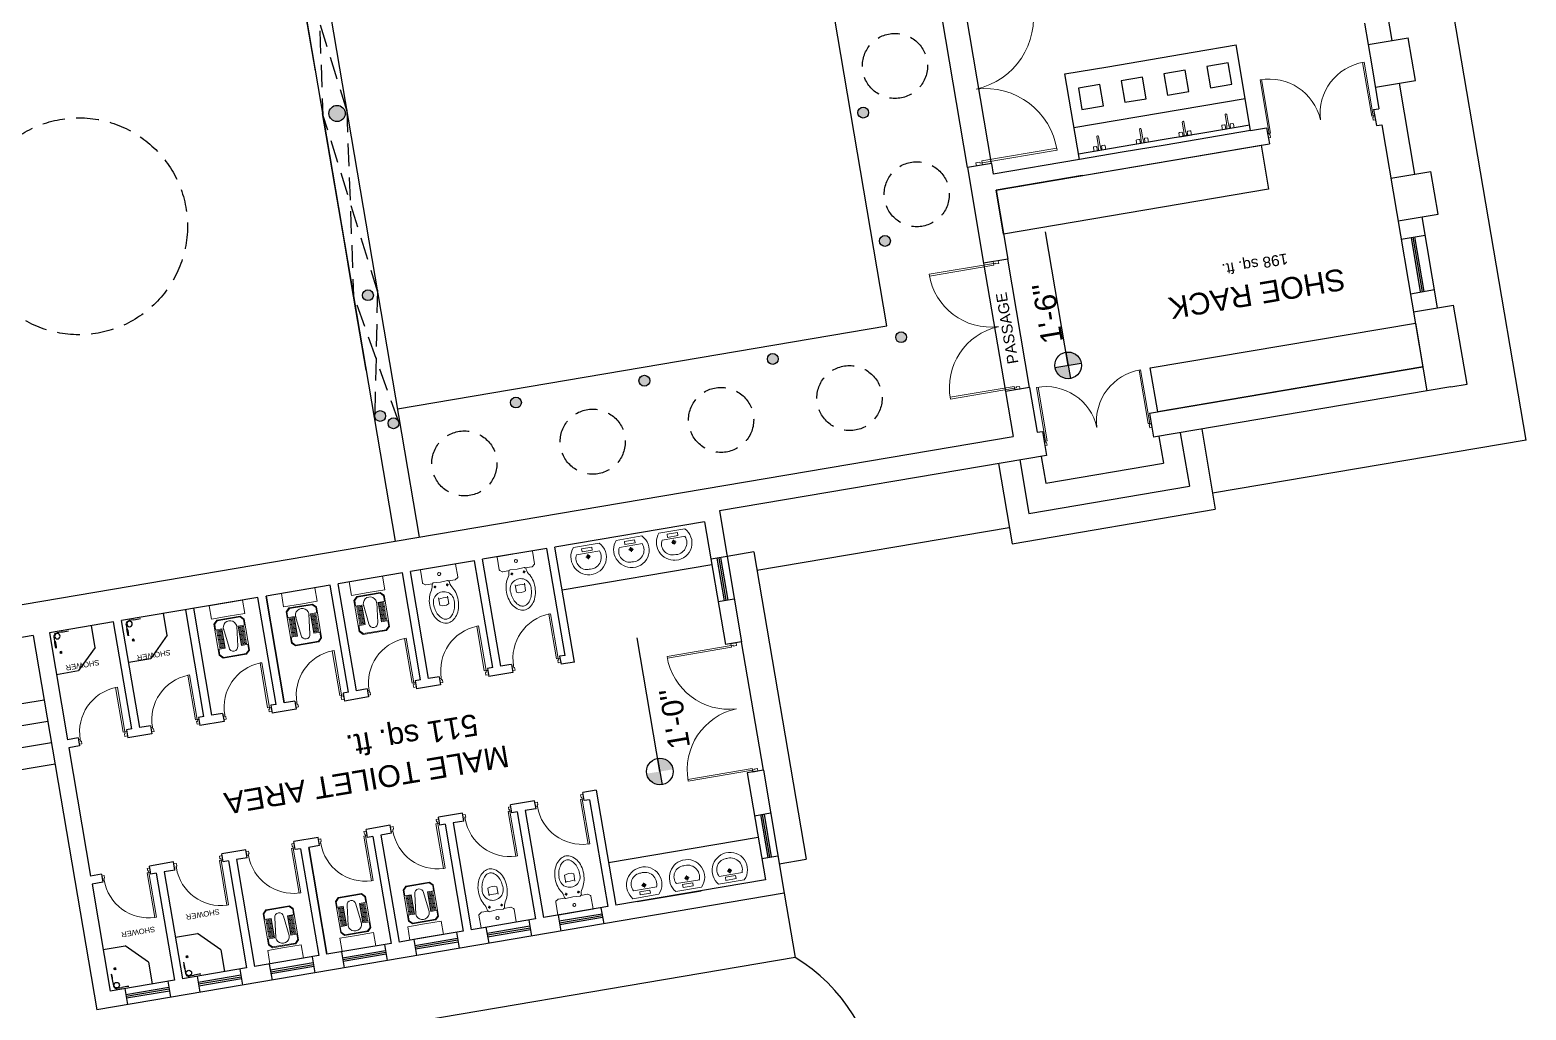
# Model space of a CAD drawing. Header units: inches. Extents: x -6210 to 141093, y -2740 to 21225.
# Drawn here: x 72833 to 73660, y 5908 to 6451 of the extents above; entities that cross this region are included whole.
import ezdxf

# ---------------------------------------------------------------- set-up
doc = ezdxf.new("R2010")
doc.units = ezdxf.units.IN
doc.header["$LTSCALE"] = 100
doc.header["$MEASUREMENT"] = 0
doc.linetypes.add('ACAD_ISO02W100', pattern=[15, 12, -3])
doc.linetypes.add('HIDDEN2', pattern=[0.1875, 0.125, -0.0625])
for name, color, linetype in [('1text', 6, 'Continuous'), ('arches', 83, 'Continuous'), ('beams', 30, 'Continuous'), ('boxes', 39, 'Continuous'), ('column', 2, 'Continuous'), ('courtyard slab', 5, 'Continuous'), ('dome', 40, 'Continuous'), ('FIXTURES', 251, 'Continuous'), ('pavement', 31, 'Continuous'), ('plinth level', 252, 'Continuous'), ('steps', 9, 'Continuous'), ('walls', 1, 'Continuous'), ('windows', 150, 'Continuous')]:
    doc.layers.add(name, color=color, linetype=linetype)
for name, color, linetype, lineweight in [('DODTED', 2, 'HIDDEN2', 5), ('DOOR', 11, 'Continuous', 5), ('FURNITUR', 253, 'Continuous', 18), ('H', 8, 'Continuous', 5)]:
    doc.layers.add(name, color=color, linetype=linetype, lineweight=lineweight)
doc.styles.get("Standard").update_dxf_attribs({"font": 'arial.ttf', "height": 4})

# ---------------------------------------------------------------- blocks, each defined once
blk = doc.blocks.new('A$C0F316CBE')
at = {"linetype": 'Continuous'}
for p, q in [((0, 15.97), (1.88, 17.85)), ((0.38, 15.82), (2.04, 17.48)), ((1.88, 17.85), (19.36, 17.85)), ((2.04, 17.48), (5.17, 17.48)), ((5.17, 17.85), (5.17, 13.97)), ((5.69, 13.97), (5.69, 17.08)), ((6.21, 13.97), (6.21, 17.08)), ((6.73, 13.97), (6.73, 17.08)), ((7.24, 13.97), (7.24, 17.08)), ((7.76, 13.97), (7.76, 17.08)), ((8.28, 13.97), (8.28, 17.08)), ((8.8, 13.97), (8.8, 17.08)), ((9.32, 13.97), (9.32, 17.08)), ((9.84, 13.97), (9.84, 17.08)), ((10.36, 13.97), (10.36, 17.08)), ((10.88, 13.97), (10.88, 17.08)), ((11.4, 13.97), (11.4, 17.08)), ((11.92, 13.97), (11.92, 17.08)), ((12.44, 13.97), (12.44, 17.08)), ((12.95, 13.97), (12.95, 17.08)), ((13.47, 13.97), (13.47, 17.08)), ((13.99, 13.97), (13.99, 17.08)), ((14.51, 13.97), (14.51, 17.08)), ((15.03, 13.97), (15.03, 17.08)), ((15.55, 13.97), (15.55, 17.08)), ((16.07, 17.85), (16.07, 13.97)), ((16.07, 17.48), (19.2, 17.48)), ((20.86, 15.82), (19.2, 17.48)), ((21.24, 15.97), (19.36, 17.85)), ((22.35, 9.4), (22.35, 18.79)), ((22.35, 18.79), (29.87, 18.79)), ((29.87, 18.79), (29.87, 0)), ((0, 15.97), (0, 2.82)), ((0.38, 15.82), (0.38, 2.97)), ((5.17, 13.97), (16.07, 13.97)), ((16.07, 13.15), (5.17, 11.84)), ((20.86, 15.82), (20.86, 2.97)), ((21.24, 15.97), (21.24, 2.82)), ((22.35, 9.4), (22.35, 0)), ((0, 2.82), (1.88, 0.94)), ((0.38, 2.97), (2.04, 1.31)), ((1.88, 0.94), (19.36, 0.94)), ((2.04, 1.31), (5.17, 1.31)), ((16.07, 5.64), (5.17, 6.95)), ((5.17, 4.82), (16.07, 4.82)), ((5.17, 4.82), (5.17, 0.94)), ((5.69, 4.82), (5.69, 1.71)), ((6.21, 4.82), (6.21, 1.71)), ((6.73, 4.82), (6.73, 1.71)), ((7.24, 4.82), (7.24, 1.71)), ((7.76, 4.82), (7.76, 1.71)), ((8.28, 4.82), (8.28, 1.71)), ((8.8, 4.82), (8.8, 1.71)), ((9.32, 4.82), (9.32, 1.71)), ((9.84, 4.82), (9.84, 1.71)), ((10.36, 4.82), (10.36, 1.71)), ((10.88, 4.82), (10.88, 1.71)), ((11.4, 4.82), (11.4, 1.71)), ((11.92, 4.82), (11.92, 1.71)), ((12.44, 4.82), (12.44, 1.71)), ((12.95, 4.82), (12.95, 1.71)), ((13.47, 4.82), (13.47, 1.71)), ((13.99, 4.82), (13.99, 1.71)), ((14.51, 4.82), (14.51, 1.71)), ((15.03, 4.82), (15.03, 1.71)), ((15.55, 4.82), (15.55, 1.71)), ((16.07, 4.82), (16.07, 0.94)), ((16.07, 1.31), (19.2, 1.31)), ((20.86, 2.97), (19.2, 1.31)), ((21.24, 2.82), (19.36, 0.94)), ((22.35, 0), (29.87, 0))]:
    blk.add_line(p, q, dxfattribs=at)
for centre, radius, start, end in [((5.17, 9.39), 2.44, 90, 270), ((16.07, 9.39), 3.76, 256.23655, 103.76345)]:
    blk.add_arc(centre, radius, start, end, dxfattribs=at)
blk = doc.blocks.new('FDSADDFAEREWRWER')
at = {"layer": 'FURNITUR'}
for p, q in [((38131.03, -26483.27), (38131.03, -26479.55)), ((38131.11, -26479.29), (38132, -26478.04)), ((38139.46, -26477.85), (38132.36, -26477.85)), ((38139.68, -26497.37), (38139.68, -26478.08)), ((38122.79, -26485.17), (38118.71, -26485.17)), ((38129.7, -26484.29), (38128.31, -26484.29)), ((38129.03, -26485.01), (38129.03, -26483.58)), ((38131.03, -26487.72), (38131.46, -26483.74)), ((38131.03, -26487.72), (38131.45, -26491.69)), ((38131.37, -26483.56), (38131.12, -26483.42)), ((38122.79, -26490.28), (38118.71, -26490.28)), ((38129.72, -26491.16), (38128.31, -26491.16)), ((38129.03, -26491.9), (38129.03, -26490.49)), ((38131.03, -26495.9), (38131.03, -26492.12)), ((38131.11, -26496.16), (38132, -26497.41)), ((38131.34, -26491.88), (38131.14, -26491.96)), ((38139.46, -26497.6), (38132.36, -26497.6))]:
    blk.add_line(p, q, dxfattribs=at)
at = {"layer": 'FURNITUR', "extrusion": (0, 0, -1)}
for centre, major_axis, start_param, end_param in [((38119.6, -26496.03), (-11.52, 11.52), 0.503558, 0.785398), ((38119.6, -26496.03), (-11.52, -11.52), 2.356194, 2.638034), ((38131.47, -26479.55), (-0.314, 0.314), -0.785398, -0.165149), ((38132.36, -26478.3), (-0.314, -0.314), 1.405648, 2.356194), ((38139.46, -26478.08), (-0.157, -0.157), 2.356194, 3.926991), ((38113.86, -26487.72), (-4.02, 4.02), -0.785398, -0.250471), ((38113.86, -26487.72), (-4.02, -4.02), 0.250471, 0.785398), ((38116.61, -26489.36), (-6.28, 6.28), -0.250471, 0.175324), ((38113.86, -26487.72), (-2.45, -2.45), 0.785398, 1.320326), ((38113.86, -26487.72), (-2.45, 2.45), -1.320326, -0.785398), ((38116.61, -26489.36), (-4.71, 4.71), -0.250471, 0.175324), ((38118.42, -26491.94), (-8.51, 8.51), 0.175324, 0.503558), ((38118.42, -26491.94), (-6.94, -6.94), 1.74612, 2.074355), ((38119.6, -26496.03), (-9.95, -9.95), 2.074355, 2.310238), ((38123.16, -26487.72), (-3.69, -3.69), 0.295539, 1.275258), ((38118.71, -26485.35), (-0.125, -0.125), 1.275258, 2.356194), ((38119.88, -26487.72), (-4.12, 4.12), 0.626699, 4.08569), ((38114.82, -26487.72), (-5.34, -5.34), 3.582609, 4.271372), ((38120.78, -26491.94), (-8.51, 8.51), 1.067238, 1.389176), ((38131.06, -26476.04), (-4.89, -4.89), 5.503466, 6.019803), ((38129.03, -26484.29), (-0.275, 0.275), 3.926991, 7.068583), ((38129.03, -26484.29), (-0.275, 0.275), 0.785398, 3.926991), ((38131.2, -26483.27), (-0.125, 0.125), 4.434999, 5.497787), ((38131.28, -26483.72), (-0.125, -0.125), 2.864203, 4.034681), ((38135.68, -26487.72), (-0.627, 0.627), -0.785398, 2.356194), ((38135.68, -26487.72), (-0.627, -0.627), 3.926991, 7.068583), ((38116.61, -26486.09), (-6.28, 6.28), 4.537065, 4.96286), ((38116.61, -26486.09), (-4.71, 4.71), 4.537065, 4.96286), ((38118.42, -26483.51), (-8.51, 8.51), 4.208831, 4.537065), ((38118.42, -26483.51), (-6.94, -6.94), 5.779627, 6.107861), ((38119.6, -26479.42), (-11.52, -11.52), 5.497787, 5.779627), ((38119.6, -26479.42), (-9.95, 9.95), 3.972947, 4.208831), ((38118.71, -26490.1), (-0.125, 0.125), 3.926991, 5.007928), ((38119.6, -26479.42), (-11.52, 11.52), 3.645151, 3.926991), ((38120.78, -26483.51), (-8.51, -8.51), 4.894009, 5.215947), ((38131.06, -26499.41), (-4.89, 4.89), 0.263382, 0.779719), ((38129.03, -26491.16), (-0.275, 0.275), 3.926991, 7.068583), ((38129.03, -26491.16), (-0.275, 0.275), 0.785398, 3.926991), ((38131.2, -26492.12), (-0.125, 0.125), -0.785398, 0.415559), ((38131.47, -26495.9), (-0.314, 0.314), -1.405648, -0.785398), ((38131.28, -26491.71), (-0.125, -0.125), 3.819301, 5.127948), ((38132.36, -26497.15), (-0.314, 0.314), 3.926991, 4.877538), ((38139.46, -26497.37), (-0.157, -0.157), 3.926991, 5.497787)]:
    blk.add_ellipse(centre, major_axis=major_axis, ratio=1, start_param=start_param, end_param=end_param, dxfattribs=at)
blk = doc.blocks.new('A$C47FC17B3')
for p, q in [((0, 8.3), (0, 6.19)), ((0, 8.3), (6.63, 8.3)), ((2, 8.3), (2, 6.19)), ((4.63, 8.3), (4.63, 6.19)), ((6.63, 8.3), (6.63, 6.19)), ((0.39, 5.8), (1.61, 5.8)), ((2.85, 4.77), (2.85, 0.46)), ((3.78, 4.77), (3.78, 0.46)), ((6.24, 5.8), (5.02, 5.8))]:
    blk.add_line(p, q)
blk.add_lwpolyline([(2.28, 8.3), (4.35, 8.3), (4.35, 8.07), (2.28, 8.07)], close=True)
for centre, radius, start, end in [((0.39, 6.19), 0.386, 180, 270), ((1.61, 6.19), 0.386, 270, 0), ((-54.69, 1.86), 57.61, 2.89716, 6.19146), ((3.32, 0.46), 0.462, 180, 0), ((61.32, 1.86), 57.61, 173.80854, 177.10284), ((5.02, 6.19), 0.386, 180, 270), ((6.24, 6.19), 0.386, 270, 0)]:
    blk.add_arc(centre, radius, start, end)
blk = doc.blocks.new('A$C4A15109F')
at = {"layer": 'H'}
blk.add_blockref('A$C47FC17B3', (-3.32, 18.7), dxfattribs=at)
blk = doc.blocks.new('D')
at = {"layer": 'DOOR'}
for p, q in [((73476.83, 10997.38), (73476.83, 10955.35)), ((73477.98, 10955.35), (73477.98, 10997.38)), ((73557.36, 10955.35), (73557.36, 10997.38)), ((73558.52, 10997.38), (73558.52, 10955.35)), ((73475.67, 10955.37), (73476.83, 10955.37)), ((73475.67, 10951.98), (73475.67, 10955.37)), ((73476.83, 10955.37), (73476.83, 10954.21)), ((73476.83, 10955.35), (73477.98, 10955.35)), ((73476.83, 10954.21), (73477.4, 10954.21)), ((73477.4, 10954.21), (73477.4, 10951.98)), ((73558.52, 10955.35), (73557.36, 10955.35)), ((73557.94, 10954.21), (73557.94, 10951.98)), ((73558.52, 10954.21), (73557.94, 10954.21)), ((73559.67, 10955.37), (73558.52, 10955.37)), ((73558.52, 10955.37), (73558.52, 10954.21)), ((73559.67, 10951.98), (73559.67, 10955.37)), ((73477.4, 10951.98), (73475.67, 10951.98)), ((73557.94, 10951.98), (73559.67, 10951.98))]:
    blk.add_line(p, q, dxfattribs=at)
for centre, start, end in [((73477.4, 10957.07), 2.7057, 90.82091), ((73557.94, 10957.07), 89.17909, 177.2943)]:
    blk.add_arc(centre, 40.31, start, end, dxfattribs=at)
blk = doc.blocks.new('D1')
for points in [[(1.5, 40.9), (1.5, 1.9), (3, 1.9), (3, 40.9)], [(1.5, 0.4), (2.2, 0.4), (2.2, -1.9), (0, -1.9), (0, 1.9), (1.5, 1.9)], [(42, 1.9), (42, -1.9), (39.8, -1.9), (39.8, 0.4), (40.5, 0.4), (40.5, 1.9)]]:
    blk.add_lwpolyline(points, close=True)
blk.add_arc((1.5, 1.9), 39, 0, 88.1502)
blk = doc.blocks.new('LAV', base_point=(396, 588))
for p, q in [((396.16, 580.62), (396.16, 595.06)), ((397.56, 584.98), (397.56, 590.7)), ((397.56, 590.7), (399.3, 590.7)), ((399.3, 590.7), (399.3, 584.98)), ((400.34, 580.9), (400.34, 593.97)), ((396.16, 580.62), (396.16, 580.62)), ((399.3, 584.98), (397.56, 584.98)), ((400.34, 580.9), (400.34, 580.9))]:
    blk.add_line(p, q)
for centre, radius, start, end in [((402.61, 587.41), 10, 6.35112, 130.15119), ((402.96, 587.43), 9.62, 225.04094, 4.876), ((403.37, 588.72), 6.06, 355.56068, 119.93468), ((402.9, 587.29), 6.63, 247.37131, 10.7334)]:
    blk.add_arc(centre, radius, start, end)
blk = doc.blocks.new('A$C56213ABD')
for points in [[(11.23, 10.06), (8.56, 10.06)], [(9.9, 11.42), (9.9, 8.74)]]:
    blk.add_lwpolyline(points)
for centre, radius in [((9.89, 10.06), 0.938), ((9.9, 10.06), 0.75)]:
    blk.add_circle(centre, radius)
at = {"rotation": 270}
blk.add_blockref('LAV', (10.11, 16.55), dxfattribs=at)
blk = doc.blocks.new('f')
at = {"layer": 'FIXTURES'}
for p, q in [((3718.8, 2061), (3718.8, 2080.5)), ((3746.2, 2079.7), (3746.2, 2079.3)), ((3746.2, 2079.5), (3750.2, 2079.5)), ((3753, 2072.4), (3753.4, 2072.4)), ((3753.2, 2072.4), (3753.2, 2076.5)), ((3718.8, 2061), (3736.8, 2043)), ((3750.3, 2060.9), (3748.5, 2062.7)), ((3750.3, 2062.7), (3748.5, 2060.9)), ((3756.8, 2043), (3736.8, 2043))]:
    blk.add_line(p, q, dxfattribs=at)
for centre, radius in [((3750.3, 2076.5), 2.45), ((3749.4, 2061.8), 0.675)]:
    blk.add_circle(centre, radius, dxfattribs=at)
for centre, radius, start, end in [((3743, 2115.6), 36.4, 265.0668, 274.9332), ((3750.2, 2076.5), 3.03, 0, 90), ((3789.3, 2069.3), 36.4, 175.0668, 184.9332), ((3717.1, 2069.3), 36.4, 355.0668, 4.9332)]:
    blk.add_arc(centre, radius, start, end, dxfattribs=at)

msp = doc.modelspace()

# ---------------------------------------------------------------- hatches: boundary and pattern name
at = {"layer": '1text'}
h = msp.add_hatch(color=256, dxfattribs=at)
h.dxf.hatch_style = 1
h.paths.add_polyline_path([(73399.88126, 6263.77811, 0.414213562), (73408.39569, 6257.7342), (73407.16043, 6265.01337)])
h.paths.add_polyline_path([(73405.92517, 6272.29254), (73407.16043, 6265.01337), (73414.4396, 6266.24863, 0.414213562)])
h = msp.add_hatch(color=256, dxfattribs=at)
h.dxf.hatch_style = 1
h.paths.add_polyline_path([(73174.15358, 6039.07079, 0.414213562), (73182.66801, 6033.02688), (73181.43275, 6040.30605)])
h.paths.add_polyline_path([(73180.19749, 6047.58522), (73181.43275, 6040.30605), (73188.71192, 6041.54131, 0.414213562)])
at = {"layer": 'column'}
h = msp.add_hatch(color=2, dxfattribs=at)
h.dxf.hatch_style = 1
h.paths.add_polyline_path([(73102.47377, 6241.51041, 1), (73101.46993, 6247.42584, 1)])
h.paths.add_polyline_path([(73172.45509, 6259.47188, 1), (73173.45893, 6253.55645, 1)])
h.paths.add_polyline_path([(73244.44409, 6265.60249, 1), (73243.44025, 6271.51792, 1)])
h.paths.add_polyline_path([(73314.42541, 6283.56396, 1), (73315.42925, 6277.64853, 1)])
h.paths.add_polyline_path([(73306.39472, 6330.8874, 1), (73305.39088, 6336.80283, 1)])
h.paths.add_polyline_path([(73293.34484, 6407.78799, 1), (73294.34868, 6401.87256, 1)])
h.paths.add_polyline_path([(73281.2988, 6478.77315, 1), (73282.30264, 6472.85772, 1)])
h.paths.add_polyline_path([(73269.25276, 6549.75831, 1), (73270.2566, 6543.84288, 1)])
h.paths.add_polyline_path([(73258.21056, 6614.82804, 1), (73257.20672, 6620.74347, 1)])
h.paths.add_polyline_path([(73245.16068, 6691.72863, 1), (73246.16452, 6685.8132, 1)])
h.paths.add_polyline_path([(73233.11464, 6762.71379, 1), (73234.11848, 6756.79836, 1)])
h.paths.add_polyline_path([(73222.07244, 6827.78352, 1), (73221.0686, 6833.69895, 1)])
h.paths.add_polyline_path([(73210.0264, 6898.76868, 1), (73209.02256, 6904.68411, 1)])
h.paths.add_polyline_path([(73196.97652, 6975.66927, 1), (73197.98036, 6969.75384, 1)])
h.paths.add_polyline_path([(73184.93048, 7046.65443, 1), (73185.93432, 7040.739, 1)])
h.paths.add_polyline_path([(73173.88828, 7111.72416, 1), (73172.88444, 7117.63959, 1)])
h.paths.add_polyline_path([(73161.84224, 7182.70932, 1), (73160.8384, 7188.62475, 1)])
h.paths.add_polyline_path([(73149.7962, 7253.69448, 1), (73148.79236, 7259.60991, 1)])
h.paths.add_polyline_path([(73136.74632, 7330.59507, 1), (73137.75016, 7324.67964, 1)])
h.paths.add_polyline_path([(73125.2022, 7398.62251, 1), (73124.19836, 7404.53794, 1)])
h.paths.add_polyline_path([(73052.57801, 7396.23501, 1), (73053.58184, 7390.31958, 1)])
h.paths.add_polyline_path([(72981.59285, 7384.18897, 1), (72982.59668, 7378.27354, 1)])
h.paths.add_polyline_path([(72910.60769, 7372.14293, 1), (72911.61152, 7366.2275, 1)])
h = msp.add_hatch(color=2, dxfattribs=at)
h.dxf.hatch_style = 1
h.paths.add_polyline_path([(73037.14213, 6232.95755, 0.04682051), (73037.08975, 6233.51572), (73036.78124, 6234.38412, 0.778525255), (73031.14213, 6232.95755, 1)])
h.paths.add_polyline_path([(73023.84503, 6237.61596), (73023.82252, 6236.49389, 0.9192957), (73029.78023, 6236.99581, 0.900957474)])
h.paths.add_polyline_path([(73017.02701, 6303.80767, 1), (73023.02701, 6303.80767, 1)])
h.paths.add_polyline_path([(72998.46178, 6404.36998, 1), (73007.46178, 6404.36998, 1)])
h.paths.add_polyline_path([(72990.39656, 6504.93229, 1), (72981.39656, 6504.93229, 1)])
h.paths.add_polyline_path([(72964.33134, 6605.4946, 1), (72973.33134, 6605.4946, 1)])
h.paths.add_polyline_path([(72947.26611, 6706.0569, 1), (72956.26611, 6706.0569, 1)])
h.paths.add_polyline_path([(72939.20089, 6806.61921, 1), (72930.20089, 6806.61921, 1)])
h.paths.add_polyline_path([(72913.13566, 6907.18152, 1), (72922.13566, 6907.18152, 1)])
h.paths.add_polyline_path([(72896.07044, 7007.74383, 1), (72905.07044, 7007.74383, 1)])
h.paths.add_polyline_path([(72879.00522, 7108.30614, 1), (72888.00522, 7108.30614, 1)])
h.paths.add_polyline_path([(72861.93999, 7208.86845, 1), (72870.93999, 7208.86845, 1)])
h.paths.add_polyline_path([(72849.94121, 7288.41439, 1), (72855.94121, 7288.41439, 1)])
h.paths.add_polyline_path([(72840.27541, 7353.7138, 1), (72834.27541, 7353.7138, 0.042048914), (72834.3177, 7353.21188), (72834.70912, 7352.16006, 0.759093395)])
h.paths.add_polyline_path([(72839.89297, 7359.95464, 0.923331755), (72845.85496, 7359.47857), (72845.85971, 7360.40013, 0.928121131)])

# ---------------------------------------------------------------- linework, layer by layer
msp.add_line((73250.20049, 5972.99589), (73256.22351, 5937.50331))
at = {"layer": '1text'}
for p, q in [((73407.16043, 6265.01337), (73394.62227, 6338.89846)), ((73405.92517, 6272.29254), (73408.39569, 6257.7342)), ((73399.88126, 6263.77811), (73414.4396, 6266.24863)), ((73181.43275, 6040.30605), (73168.8946, 6114.19115)), ((73180.19749, 6047.58522), (73182.66801, 6033.02688))]:
    msp.add_line(p, q, dxfattribs=at)
for centre in [(73407.16043, 6265.01337), (73181.43275, 6040.30605)]:
    msp.add_circle(centre, 7.38324, dxfattribs=at)
at = {"layer": 'arches', "linetype": 'HIDDEN2'}
for p, q in [((73008.46507, 6405.41405), (72978.03587, 6504.03747)), ((72991.34558, 6506.2961), (72995.12774, 6403.31809)), ((73025.40704, 6305.57801), (72994.97784, 6404.20142)), ((73008.28756, 6406.46006), (73012.06972, 6303.48204)), ((73037.08975, 6233.51572), (73011.91982, 6304.36538)), ((73025.22954, 6306.62401), (73023.82252, 6236.49389))]:
    msp.add_line(p, q, dxfattribs=at)
at = {"layer": 'beams', "linetype": 'ACAD_ISO02W100'}
for p, q in [((73351.47746, 6374.46699), (73337.42374, 6457.28301)), ((73364.78718, 6376.72562), (73350.73346, 6459.54164)), ((73360.45913, 6321.53961), (73372.50517, 6250.55445)), ((73385.81489, 6252.81308), (73373.76885, 6323.79824))]:
    msp.add_line(p, q, dxfattribs=at)
at = {"layer": 'boxes'}
for points in [[(73371.41597, 6337.66332), (73367.29677, 6361.93705), (73513.90981, 6386.81699), (73518.02902, 6362.54326)], [(73456.66999, 6239.29295), (73452.55078, 6263.56669), (73599.16383, 6288.44663), (73603.28303, 6264.17289)]]:
    msp.add_lwpolyline(points, close=True, dxfattribs=at)
at = {"layer": 'column'}
for centre, radius in [((73002.96178, 6404.36998), 4.5), ((73293.84676, 6404.83027), 3), ((73305.8928, 6333.84511), 3), ((73020.02701, 6303.80767), 3), ((73314.83587, 6280.59072), 3), ((73243.85071, 6268.54468), 3), ((73172.86555, 6256.49864), 3), ((73101.88039, 6244.4526), 3), ((73026.78023, 6236.99581), 3), ((73034.14213, 6232.95755), 3)]:
    msp.add_circle(centre, radius, dxfattribs=at)
at = {"layer": 'courtyard slab', "color": 5}
for p, q in [((73306.99713, 6286.92312), (73118.27584, 7399.02395)), ((73036.36621, 6240.99759), (73306.99713, 6286.92312))]:
    msp.add_line(p, q, dxfattribs=at)
at = {"layer": 'dome', "linetype": 'HIDDEN2'}
for centre, radius in [((73311.42386, 6430.66562), 18), ((72860.24311, 6341.9541), 60), ((73323.4699, 6359.68046), 18), ((73286.27974, 6246.89274), 18), ((73215.29458, 6234.8467), 18), ((73144.30942, 6222.80066), 18), ((73073.32426, 6210.75462), 18)]:
    msp.add_circle(centre, radius, dxfattribs=at)
at = {"layer": 'pavement'}
msp.add_arc((73204.07061, 5852.85061), 99.42838, 5.73317253, 58.36357435, dxfattribs=at)
at = {"layer": 'plinth level'}
for p, q in [((73660.36698, 6223.65225), (73602.2367, 6566.20362)), ((73660.36698, 6223.65225), (73487.04144, 6194.23925)), ((73374.64827, 6175.16635), (73235.12492, 6151.48952)), ((73256.22351, 5937.50331), (72852.49541, 5868.99145))]:
    msp.add_line(p, q, dxfattribs=at)
at = {"layer": 'steps'}
for p, q in [((73481.01842, 6229.73183), (73488.54719, 6185.36611)), ((73457.3567, 6225.71648), (73459.86629, 6210.92791)), ((73469.18756, 6227.72416), (73474.20674, 6198.14701)), ((73380.45611, 6212.66661), (73385.47529, 6183.08946)), ((73392.28697, 6214.67428), (73394.79656, 6199.8857)), ((73368.62525, 6210.65893), (73376.15402, 6166.29321)), ((73394.79656, 6199.8857), (73459.86629, 6210.92791)), ((73385.47529, 6183.08946), (73474.20674, 6198.14701)), ((73376.15402, 6166.29321), (73488.54719, 6185.36611)), ((73233.36821, 6161.84152), (73218.57963, 6159.33193)), ((73233.36821, 6161.84152), (73262.22851, 5991.77291)), ((73238.65636, 6041.02333), (73226.61032, 6112.00849)), ((72781.86855, 6070.00848), (72841.02285, 6080.04685)), ((72783.87622, 6058.17762), (72843.03052, 6068.21599)), ((72785.88389, 6046.34676), (72845.03819, 6056.38513)), ((72787.89157, 6034.5159), (72847.04587, 6044.55427)), ((73247.43994, 5989.26332), (73262.22851, 5991.77291))]:
    msp.add_line(p, q, dxfattribs=at)
at = {"layer": 'walls', "color": 1}
for p, q in [((72822.28916, 7421.82495), (73035.10253, 6167.7538)), ((72835.59888, 7424.08359), (73038.64767, 6227.55338)), ((73586.33241, 6444.7503), (73577.7998, 6495.03146)), ((72990.93372, 6428.03272), (72982.90303, 6475.35616)), ((73571.01502, 6454.32253), (73575.03036, 6430.66081)), ((73599.2209, 6422.59434), (73595.20555, 6446.25606)), ((73452.70642, 6434.2458), (73476.36814, 6438.26115)), ((73476.36814, 6438.26115), (73500.02986, 6442.27649)), ((73508.06055, 6394.95305), (73500.02986, 6442.27649)), ((73405.38298, 6426.21511), (73429.0447, 6430.23045)), ((73429.0447, 6430.23045), (73452.70642, 6434.2458)), ((73575.03036, 6430.66081), (73579.04571, 6406.99909)), ((73413.41367, 6378.89167), (73405.38298, 6426.21511)), ((73598.88037, 6370.80743), (73590.34775, 6421.08858)), ((73410.40216, 6396.63796), (73505.04904, 6412.69934)), ((72998.96441, 6380.70928), (72994.94907, 6404.371)), ((73576.088, 6406.49717), (73579.04571, 6406.99909)), ((73576.088, 6406.49717), (73577.59375, 6397.62403)), ((73507.55863, 6397.91077), (73483.89691, 6393.89542)), ((73508.06055, 6394.95305), (73484.39883, 6390.93771)), ((73508.06055, 6394.95305), (73516.9337, 6396.45881)), ((73516.9337, 6396.45881), (73518.43945, 6387.58566)), ((73577.59375, 6397.62403), (73580.55147, 6398.12595)), ((73580.55147, 6398.12595), (73605.54166, 6250.86318)), ((73367.29677, 6361.93705), (73518.43945, 6387.58566)), ((73460.23519, 6389.88007), (73436.57347, 6385.86473)), ((73460.73711, 6386.92236), (73437.07539, 6382.90701)), ((73483.89691, 6393.89542), (73460.23519, 6389.88007)), ((73484.39883, 6390.93771), (73460.73711, 6386.92236)), ((73002.97976, 6357.04756), (72998.96441, 6380.70928)), ((73413.41367, 6378.89167), (73365.79101, 6370.8102)), ((73436.57347, 6385.86473), (73412.91175, 6381.84938)), ((73437.07539, 6382.90701), (73413.41367, 6378.89167)), ((73364.78718, 6376.72562), (73351.47746, 6374.46699)), ((73351.47746, 6374.46699), (73360.45913, 6321.53961)), ((73364.78718, 6376.72562), (73365.79101, 6370.8102)), ((73364.78718, 6376.72562), (73365.79101, 6370.8102)), ((73414.91943, 6370.01852), (73367.29677, 6361.93705)), ((73611.76886, 6348.65146), (73607.75351, 6372.31318)), ((73367.29677, 6361.93705), (73373.76885, 6323.79824)), ((73006.99511, 6333.38584), (73002.97976, 6357.04756)), ((73611.42832, 6296.86456), (73602.89571, 6347.14571)), ((73011.01045, 6309.72412), (73006.99511, 6333.38584)), ((73373.76885, 6323.79824), (73360.45913, 6321.53961)), ((73019.04115, 6262.40068), (73011.01045, 6309.72412)), ((73627.72453, 6254.62756), (73620.30147, 6298.37031)), ((73452.14035, 6238.52428), (73603.28303, 6264.17289)), ((73385.81489, 6252.81308), (73372.50517, 6250.55445)), ((73372.50517, 6250.55445), (73376.71862, 6225.72536)), ((73385.81489, 6252.81308), (73390.02833, 6227.984)), ((73618.85138, 6253.12181), (73454.39898, 6225.21456)), ((73035.10253, 6167.7538), (73376.71862, 6225.72536)), ((73390.02833, 6227.984), (73392.98605, 6228.48592)), ((73214.31333, 6184.47251), (73226.61032, 6112.00849)), ((73206.19306, 6178.53018), (73123.37704, 6164.47647)), ((73206.19306, 6178.53018), (73217.73718, 6110.50274)), ((72820.15746, 6131.27805), (73035.10253, 6167.7538)), ((73118.94047, 6163.72359), (73083.44789, 6157.70057)), ((73128.97883, 6104.56929), (73118.94047, 6163.72359)), ((73134.16828, 6100.88559), (73123.37704, 6164.47647)), ((73079.01131, 6156.94769), (73043.51873, 6150.92467)), ((73089.04968, 6097.79339), (73079.01131, 6156.94769)), ((73093.48625, 6098.54627), (73083.44789, 6157.70057)), ((73127.39238, 6140.81475), (73210.2084, 6154.86846)), ((73218.57963, 6159.33193), (73209.70649, 6157.82618)), ((73039.08216, 6150.17179), (73003.58958, 6144.14877)), ((73049.12053, 6091.01749), (73039.08216, 6150.17179)), ((73053.5571, 6091.77037), (73043.51873, 6150.92467)), ((72999.15301, 6143.3959), (72963.66043, 6137.37288)), ((73009.19138, 6084.2416), (72999.15301, 6143.3959)), ((73013.62795, 6084.99447), (73003.58958, 6144.14877)), ((72959.22386, 6136.62), (72883.80212, 6123.82108)), ((72933.76964, 6071.44268), (72923.73128, 6130.59698)), ((72969.26222, 6077.4657), (72959.22386, 6136.62)), ((72963.66043, 6137.37288), (72973.6988, 6078.21858)), ((72973.6988, 6078.21858), (72963.66043, 6137.37288)), ((73222.59498, 6135.67021), (73213.72183, 6134.16446)), ((72879.36555, 6123.0682), (72843.87297, 6117.04518)), ((72889.40392, 6063.9139), (72879.36555, 6123.0682)), ((72893.84049, 6064.66678), (72883.80212, 6123.82108)), ((72929.33307, 6070.6898), (72919.2947, 6129.8441)), ((72834.99983, 6115.53943), (72823.16897, 6113.53176)), ((72834.99983, 6115.53943), (72870.13411, 5908.49938)), ((72843.87297, 6117.04518), (72853.91134, 6057.89088)), ((73226.61032, 6112.00849), (73217.73718, 6110.50274)), ((73089.04968, 6097.79339), (73086.09197, 6097.29147)), ((73086.09197, 6097.29147), (73086.84484, 6092.8549)), ((73097.92283, 6099.29915), (73093.48625, 6098.54627)), ((73099.40168, 6099.55011), (73097.92283, 6099.29915)), ((73099.40168, 6099.55011), (73100.15456, 6095.11353)), ((73128.97883, 6104.56929), (73126.02112, 6104.06737)), ((73126.02112, 6104.06737), (73126.774, 6099.6308)), ((73134.16828, 6100.88559), (73126.774, 6099.6308)), ((73049.12053, 6091.01749), (73046.16281, 6090.51558)), ((73046.16281, 6090.51558), (73046.91569, 6086.079)), ((73059.47253, 6092.77421), (73053.5571, 6091.77037)), ((73059.47253, 6092.77421), (73060.22541, 6088.33764)), ((73100.15456, 6095.11353), (73086.84484, 6092.8549)), ((73009.19138, 6084.2416), (73006.23366, 6083.73968)), ((73006.23366, 6083.73968), (73006.98654, 6079.30311)), ((73020.29626, 6081.56174), (73006.98654, 6079.30311)), ((73019.54338, 6085.99831), (73013.62795, 6084.99447)), ((73019.54338, 6085.99831), (73020.29626, 6081.56174)), ((73060.22541, 6088.33764), (73046.91569, 6086.079)), ((72939.68507, 6072.44652), (72933.76964, 6071.44268)), ((72939.68507, 6072.44652), (72940.43795, 6068.00994)), ((72969.26222, 6077.4657), (72966.30451, 6076.96378)), ((72966.30451, 6076.96378), (72967.05739, 6072.52721)), ((72980.3671, 6074.78584), (72967.05739, 6072.52721)), ((72979.61423, 6079.22241), (72973.6988, 6078.21858)), ((72979.61423, 6079.22241), (72980.3671, 6074.78584)), ((72889.40392, 6063.9139), (72886.4462, 6063.41199)), ((72899.75592, 6065.67062), (72893.84049, 6064.66678)), ((72899.75592, 6065.67062), (72900.5088, 6061.23405)), ((72929.33307, 6070.6898), (72926.37536, 6070.18788)), ((72926.37536, 6070.18788), (72927.12823, 6065.75131)), ((72940.43795, 6068.00994), (72927.12823, 6065.75131)), ((72859.82677, 6058.89472), (72853.91134, 6057.89088)), ((72859.82677, 6058.89472), (72860.57965, 6054.45815)), ((72886.4462, 6063.41199), (72887.19908, 6058.97541)), ((72900.5088, 6061.23405), (72887.19908, 6058.97541)), ((72854.66422, 6053.45431), (72866.71026, 5982.46915)), ((73238.65636, 6041.02333), (73229.78322, 6039.51758)), ((73229.78322, 6039.51758), (73239.82159, 5980.36328)), ((73238.65636, 6041.02333), (73250.20049, 5972.99589)), ((73112.2006, 6024.12837), (73098.89088, 6021.86974)), ((73112.95348, 6019.6918), (73112.2006, 6024.12837)), ((73146.21432, 6029.90043), (73138.82004, 6028.64564)), ((73139.57291, 6024.20907), (73138.82004, 6028.64564)), ((73142.53063, 6024.71098), (73139.57291, 6024.20907)), ((73142.53063, 6024.71098), (73152.56899, 5965.55668)), ((73146.21432, 6029.90043), (73157.00557, 5966.30956)), ((73072.27145, 6017.35248), (73058.96173, 6015.09384)), ((73059.71461, 6010.65727), (73058.96173, 6015.09384)), ((73073.02433, 6012.9159), (73072.27145, 6017.35248)), ((73099.64376, 6017.43317), (73098.89088, 6021.86974)), ((73102.60148, 6017.93509), (73099.64376, 6017.43317)), ((73102.60148, 6017.93509), (73112.63984, 5958.78079)), ((73111.47462, 6019.44084), (73107.03805, 6018.68796)), ((73107.03805, 6018.68796), (73117.07641, 5959.53366)), ((73112.95348, 6019.6918), (73111.47462, 6019.44084)), ((73032.3423, 6010.57658), (73019.03258, 6008.31795)), ((73019.78546, 6003.88137), (73019.03258, 6008.31795)), ((73033.09517, 6006.14001), (73027.17974, 6005.13617)), ((73033.09517, 6006.14001), (73032.3423, 6010.57658)), ((73062.67232, 6011.15919), (73059.71461, 6010.65727)), ((73062.67232, 6011.15919), (73072.71069, 5952.00489)), ((73073.02433, 6012.9159), (73067.1089, 6011.91207)), ((73067.1089, 6011.91207), (73077.14726, 5952.75777)), ((72992.41314, 6003.80068), (72979.10343, 6001.54205)), ((72979.8563, 5997.10548), (72979.10343, 6001.54205)), ((72982.81402, 5997.60739), (72979.8563, 5997.10548)), ((72982.81402, 5997.60739), (72992.85238, 5938.45309)), ((72993.16602, 5999.36411), (72987.25059, 5998.36027)), ((72997.28896, 5939.20597), (72987.25059, 5998.36027)), ((72987.25059, 5998.36027), (72997.28896, 5939.20597)), ((72993.16602, 5999.36411), (72992.41314, 6003.80068)), ((73022.74317, 6004.38329), (73019.78546, 6003.88137)), ((73022.74317, 6004.38329), (73032.78154, 5945.22899)), ((73027.17974, 6005.13617), (73037.21811, 5945.98187)), ((73152.99022, 5989.97128), (73235.80624, 6004.025)), ((72912.55484, 5990.24889), (72899.24512, 5987.99025)), ((72913.30772, 5985.81231), (72912.55484, 5990.24889)), ((72952.48399, 5997.02478), (72939.17427, 5994.76615)), ((72939.92715, 5990.32958), (72939.17427, 5994.76615)), ((72942.88487, 5990.8315), (72939.92715, 5990.32958)), ((72942.88487, 5990.8315), (72952.92323, 5931.6772)), ((72953.23687, 5992.58821), (72947.32144, 5991.58437)), ((72947.32144, 5991.58437), (72957.3598, 5932.43007)), ((72953.23687, 5992.58821), (72952.48399, 5997.02478)), ((72872.62569, 5983.47299), (72866.71026, 5982.46915)), ((72872.62569, 5983.47299), (72873.37856, 5979.03642)), ((72899.998, 5983.55368), (72899.24512, 5987.99025)), ((72902.95571, 5984.0556), (72899.998, 5983.55368)), ((72902.95571, 5984.0556), (72912.99408, 5924.9013)), ((72913.30772, 5985.81231), (72907.39229, 5984.80848)), ((72907.39229, 5984.80848), (72917.43065, 5925.65418)), ((72867.46313, 5978.03258), (72877.5015, 5918.87828)), ((73250.20049, 5972.99589), (72870.13411, 5908.49938)), ((73239.82159, 5980.36328), (73157.00557, 5966.30956)), ((73186.58272, 5971.32875), (73204.32901, 5974.34026)), ((73152.56899, 5965.55668), (73121.51299, 5960.28654)), ((73168.83643, 5968.31724), (73186.58272, 5971.32875)), ((73112.63984, 5958.78079), (73086.02041, 5954.26352)), ((73121.51299, 5960.28654), (73117.07641, 5959.53366)), ((73050.52783, 5948.2405), (73037.21811, 5945.98187)), ((73072.71069, 5952.00489), (73050.52783, 5948.2405)), ((73086.02041, 5954.26352), (73077.14726, 5952.75777)), ((73015.03525, 5942.21748), (72997.28896, 5939.20597)), ((73032.78154, 5945.22899), (73015.03525, 5942.21748)), ((72952.92323, 5931.6772), (72917.43065, 5925.65418)), ((72992.85238, 5938.45309), (72957.3598, 5932.43007))]:
    msp.add_line(p, q, dxfattribs=at)
at = {"layer": 'walls'}
for p, q in [((73573.02269, 6442.49167), (73595.20555, 6446.25606)), ((73577.03804, 6418.82995), (73599.2209, 6422.59434)), ((73585.57065, 6368.5488), (73607.75351, 6372.31318)), ((73589.586, 6344.88708), (73611.76886, 6348.65146)), ((73591.29043, 6334.84317), (73604.60014, 6337.1018)), ((73596.41418, 6304.64983), (73609.72389, 6306.90846)), ((73598.11861, 6294.60592), (73620.30147, 6298.37031)), ((73618.85138, 6253.12181), (73627.72453, 6254.62756)), ((73452.14035, 6238.52428), (73454.39898, 6225.21456)), ((73038.64767, 6227.55338), (73048.41225, 6170.01243)), ((73392.98605, 6228.48592), (73395.24468, 6215.1762)), ((73395.24468, 6215.1762), (73214.31333, 6184.47251)), ((72860.57965, 6054.45815), (72854.66422, 6053.45431)), ((73233.79857, 6015.85586), (73242.67171, 6017.36161)), ((73237.81391, 5992.19414), (73246.68706, 5993.69989)), ((72873.37856, 5979.03642), (72867.46313, 5978.03258)), ((73148.87185, 5964.92929), (73150.37761, 5956.05614)), ((73108.9427, 5958.15339), (73110.44845, 5949.28024)), ((73125.21013, 5960.91394), (73126.71589, 5952.04079)), ((73069.01355, 5951.37749), (73070.5193, 5942.50435)), ((73085.28098, 5954.13804), (73086.78673, 5945.2649)), ((73005.42267, 5940.58625), (73006.92843, 5931.7131)), ((73029.08439, 5944.60159), (73030.59015, 5935.72845)), ((73045.35183, 5947.36214), (73046.85758, 5938.489)), ((72965.49352, 5933.81035), (72966.99928, 5924.9372)), ((72989.15524, 5937.8257), (72990.661, 5928.95255)), ((72912.99408, 5924.9013), (72877.5015, 5918.87828)), ((72909.29694, 5924.2739), (72910.80269, 5915.40076)), ((72925.56437, 5927.03445), (72927.07012, 5918.16131)), ((72949.22609, 5931.0498), (72950.73184, 5922.17665)), ((72885.63522, 5920.25855), (72887.14097, 5911.38541))]:
    msp.add_line(p, q, dxfattribs=at)
for points in [[(73473.96614, 6416.5533), (73471.95846, 6428.38416), (73460.1276, 6426.37649), (73462.13528, 6414.54563)], [(73497.62786, 6420.56865), (73495.62018, 6432.39951), (73483.78932, 6430.39184), (73485.797, 6418.56098)], [(73426.6427, 6408.52261), (73424.63502, 6420.35347), (73412.80416, 6418.3458), (73414.81184, 6406.51494)], [(73450.30442, 6412.53796), (73448.29674, 6424.36882), (73436.46588, 6422.36114), (73438.47356, 6410.53028)]]:
    msp.add_lwpolyline(points, close=True, dxfattribs=at)
at = {"layer": 'windows'}
for p, q in [((73602.08313, 6305.61184), (73596.95938, 6335.80518)), ((73603.06903, 6305.77915), (73597.94529, 6335.97249)), ((73604.05494, 6305.94645), (73598.93119, 6336.13979)), ((73217.1725, 6134.75003), (73213.15715, 6158.41175)), ((73218.15841, 6134.91733), (73214.14306, 6158.57905)), ((73219.14431, 6135.08464), (73215.12896, 6158.74636)), ((73241.26458, 5992.77971), (73237.24923, 6016.44143)), ((73242.25049, 5992.94701), (73238.23514, 6016.60873)), ((73243.23639, 5993.11432), (73239.22104, 6016.77604)), ((73149.45742, 5961.47862), (73125.7957, 5957.46327)), ((73149.62473, 5960.49271), (73125.96301, 5956.47737)), ((73149.79203, 5959.50681), (73126.13031, 5955.49146)), ((73069.59912, 5947.92682), (73045.9374, 5943.91148)), ((73109.52827, 5954.70272), (73085.86655, 5950.68737)), ((73109.69558, 5953.71682), (73086.03386, 5949.70147)), ((73109.86288, 5952.73091), (73086.20116, 5948.71556)), ((73029.66996, 5941.15093), (73006.00825, 5937.13558)), ((73029.83727, 5940.16502), (73006.17555, 5936.14967)), ((73069.76642, 5946.94092), (73046.1047, 5942.92557)), ((73069.93373, 5945.95501), (73046.27201, 5941.93967)), ((72989.74081, 5934.37503), (72966.07909, 5930.35968)), ((72989.90812, 5933.38912), (72966.2464, 5929.37378)), ((72990.07542, 5932.40322), (72966.4137, 5928.38787)), ((73030.00458, 5939.17912), (73006.34286, 5935.16377)), ((72949.81166, 5927.59913), (72926.14994, 5923.58378)), ((72949.97897, 5926.61323), (72926.31725, 5922.59788)), ((72950.14627, 5925.62732), (72926.48455, 5921.61197)), ((72909.88251, 5920.82323), (72886.22079, 5916.80789)), ((72910.04981, 5919.83733), (72886.38809, 5915.82198)), ((72910.21712, 5918.85142), (72886.5554, 5914.83608))]:
    msp.add_line(p, q, dxfattribs=at)

# ---------------------------------------------------------------- block references
at = {"layer": 'DODTED', "xscale": -1, "rotation": 189.6312275697199}
for p in [(73491.21051, 6422.52253), (73443.88707, 6414.49184), (73467.54879, 6418.50718), (73420.22535, 6410.47649)]:
    msp.add_blockref('A$C4A15109F', p, dxfattribs=at)
at = {"layer": 'DOOR', "extrusion": (1.67306e-17, -9.85905e-17, -1), "xscale": 0.642857142857136, "yscale": 0.642857142857136, "zscale": 0.642857142857136, "rotation": 350.36877243028}
for p in [(-73126.39756, 6101.84908), (-73046.53925, 6088.29729), (-73086.4684, 6095.07319), (-73006.6101, 6081.52139), (-72966.68095, 6074.74549), (-72926.75179, 6067.9696), (-72886.82264, 6061.1937)]:
    msp.add_blockref('D1', p, dxfattribs=at)
at = {"layer": 'DOOR', "extrusion": (-1.67306e-17, 9.85905e-17, -1), "xscale": -0.6428571428571358, "yscale": 0.6428571428571361, "zscale": 0.6428571428571361, "rotation": 170.36877243028}
for p in [(-73139.19647, 6026.42735), (-73059.33817, 6012.87556), (-73099.26732, 6019.65145), (-73019.40902, 6006.09966), (-72979.47986, 5999.32376), (-72939.55071, 5992.54786), (-72899.62156, 5985.77197)]:
    msp.add_blockref('D1', p, dxfattribs=at)
at = {"layer": 'FURNITUR', "xscale": -1}
for name, p, rotation in [('A$C56213ABD', (73200.58526, 6158.93218), 9.631227569719973), ('A$C56213ABD', (73153.26182, 6150.90149), 9.631227569719973), ('A$C56213ABD', (73176.92354, 6154.91684), 9.631227569719973), ('A$C0F316CBE', (73014.61246, 6115.72487), 279.631227569719), ('A$C0F316CBE', (72977.1394, 6109.36577), 279.631227569719), ('A$C0F316CBE', (72937.21025, 6102.58987), 279.631227569719), ('FDSADDFAEREWRWER', (40639.41947, 39133.08144), 99.63122756971902), ('FDSADDFAEREWRWER', (40596.94073, 39125.87288), 99.63122756971902)]:
    msp.add_blockref(name, p, dxfattribs=dict(at, rotation=rotation))
at = {"layer": 'FURNITUR'}
for name, p, rotation in [('FDSADDFAEREWRWER', (53325.31448, -35880.15673), 99.63122756971896), ('FDSADDFAEREWRWER', (53367.79322, -35872.94817), 99.63122756971896), ('A$C56213ABD', (73204.40071, 5992.99879), 189.63122756972), ('A$C56213ABD', (73228.06243, 5997.01413), 189.63122756972), ('A$C56213ABD', (73180.73899, 5988.98344), 189.63122756972), ('A$C0F316CBE', (73000.77391, 5970.09182), 279.63122756972), ('A$C0F316CBE', (73038.24697, 5976.45093), 279.63122756972), ('A$C0F316CBE', (72960.84476, 5963.31593), 279.63122756972)]:
    msp.add_blockref(name, p, dxfattribs=dict(at, rotation=rotation))
for p, xscale, yscale, zscale, rotation in [((75394.72175, 5242.15412), -0.6196772754416663, 0.6196772754416661, 0.6196772754416661, 9.631227569719973), ((75354.7926, 5235.37823), -0.6196772754416663, 0.6196772754416661, 0.6196772754416661, 9.631227569719973), ((74996.92401, 7586.30507), 0.619677275441666, 0.619677275441666, 0.619677275441666, 189.6312275697199), ((74956.99485, 7579.52917), 0.619677275441666, 0.619677275441666, 0.619677275441666, 189.6312275697199)]:
    msp.add_blockref('f', p, dxfattribs=dict(at, xscale=xscale, yscale=yscale, zscale=zscale, rotation=rotation))
at = {"layer": 'walls', "xscale": -1, "rotation": 279.631227569719}
msp.add_blockref('D', (74851.78277, -67897.05069), dxfattribs=at)
at = {"layer": 'walls'}
for p, xscale, yscale, zscale, rotation in [((23083.81885, -10102.4121), 0.714285713911347, 0.714285713911347, 0.714285713911347, 9.631227569719927), ((93172.48123, -54268.9575), 0.8571428566935294, 0.8571428566935294, 0.8571428566935294, 99.63122756971896), ((22960.24764, -10272.60328), 0.714285713911347, 0.714285713911347, 0.714285713911347, 9.631227569719927), ((93027.541, -54480.37082), 0.8571428566935294, 0.8571428566935294, 0.8571428566935294, 99.63122756971896)]:
    msp.add_blockref('D', p, dxfattribs=dict(at, xscale=xscale, yscale=yscale, zscale=zscale, rotation=rotation))

# ---------------------------------------------------------------- texts
at = {"layer": '1text', "attachment_point": 1}
for s, width, insert, char_height, rotation in [('198 sq. ft.', 88.4725115, (73529.10589, 6321.13714), 6, 189.63122757), ('SHOE RACK', 408.0624556, (73561.25008, 6306.97382), 12, 189.63122757), ('PASSAGE', 68.9807269, (73373.80709, 6265.31337), 6, 99.63122757), ("1'-6''", 12, (73392.60904, 6276.15758), 12, 99.63122757), ('SHOWER', 43.8203148, (72911.10688, 6104.78093), 3, 189.63122757), ('SHOWER', 43.8203148, (72871.74285, 6099.25849), 3, 189.63122757), ("1'-0''", 12, (73186.41051, 6051.88766), 12, 99.63122757), ('MALE TOILET AREA\\P   511 sq. ft.', 408.0624556, (73098.82677, 6043.09496), 12, 189.63122757), ('SHOWER', 43.8203148, (72938.22212, 5961.36782), 3, 189.63122757), ('SHOWER', 43.8203148, (72902.50082, 5951.62583), 3, 189.63122757)]:
    msp.add_mtext_dynamic_manual_height_columns(s, width=width, gutter_width=240, heights=[0], dxfattribs=dict(at, insert=insert, char_height=char_height, rotation=rotation))

doc.saveas('drawing.dxf')
